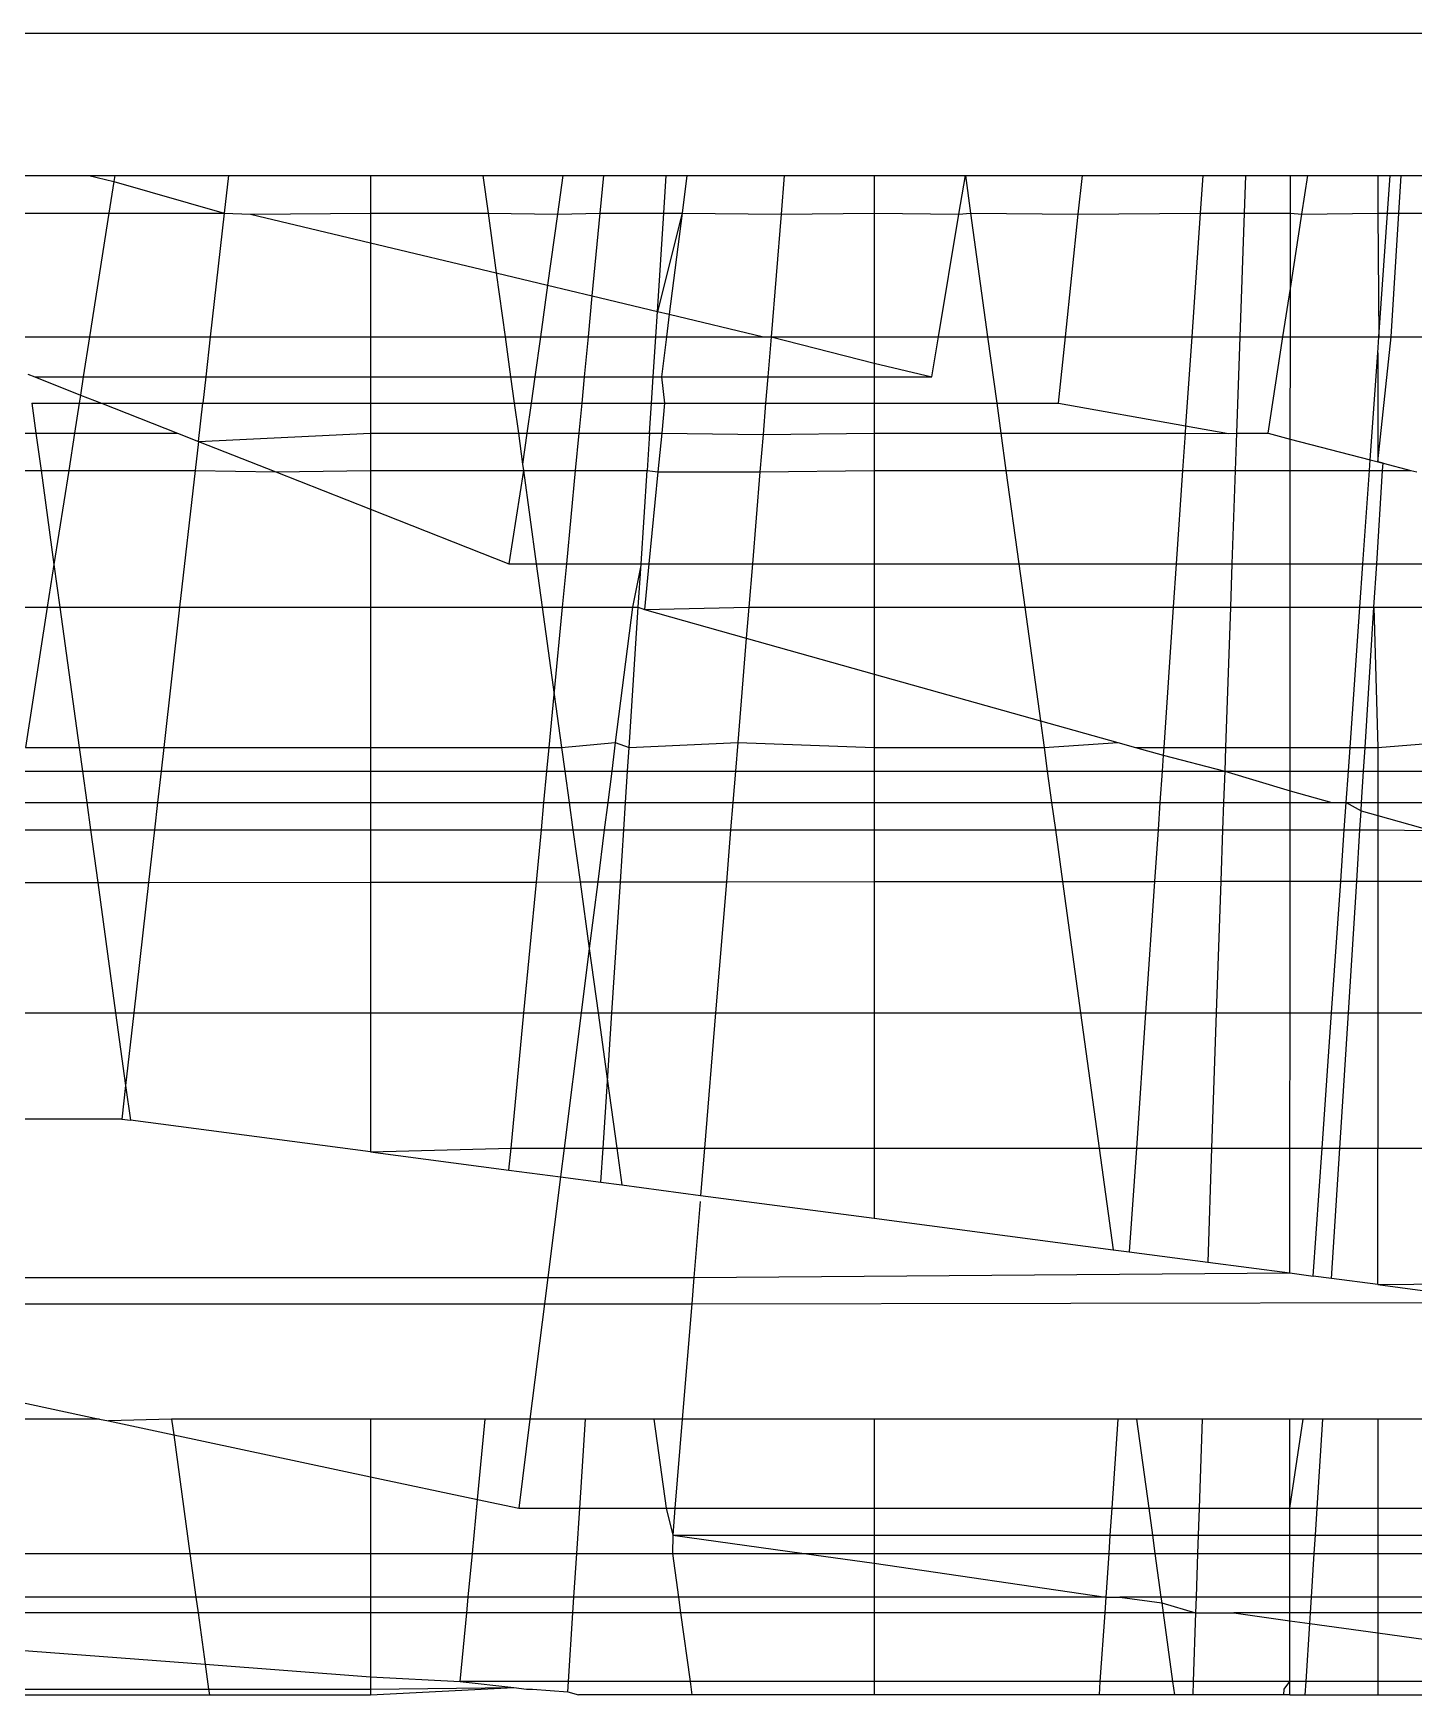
# Model space of a CAD drawing. Extents: x -24961 to 905641, y -154323 to 635957.
# Drawn here: x 396108.83 to 396115.23, y -143407.9 to -143400.2 of the extents above; entities that cross this region are included whole.
import ezdxf

# ---------------------------------------------------------------- set-up
doc = ezdxf.new("R2010")
doc.units = 0
doc.header["$LTSCALE"] = 1000
doc.header["$MEASUREMENT"] = 0

msp = doc.modelspace()

# ---------------------------------------------------------------- linework, layer by layer
for p, q in [((396105.1513, -143400.1998), (396129.5045, -143400.1998)), ((396108.6786, -143400.8593), (396109.0877, -143400.8593)), ((396109.0877, -143400.8593), (396109.204, -143400.8871)), ((396109.0877, -143400.8593), (396109.2084, -143400.8593)), ((396109.2084, -143400.8593), (396109.204, -143400.8871)), ((396109.2084, -143400.8593), (396109.7348, -143400.8593)), ((396109.7348, -143400.8593), (396109.7151, -143401.0332)), ((396109.7348, -143400.8593), (396110.3924, -143400.8593)), ((396110.3924, -143400.8593), (396110.3924, -143401.0332)), ((396110.3924, -143400.8593), (396110.9137, -143400.8593)), ((396110.9137, -143400.8593), (396111.2838, -143400.8593)), ((396110.9137, -143400.8593), (396110.9376, -143401.0332)), ((396111.2838, -143400.8593), (396111.2589, -143401.038)), ((396111.2838, -143400.8593), (396111.4735, -143400.8593)), ((396111.4569, -143401.0332), (396111.4735, -143400.8593)), ((396111.4735, -143400.8593), (396111.7633, -143400.8593)), ((396111.752, -143401.0332), (396111.7633, -143400.8593)), ((396111.7633, -143400.8593), (396111.8582, -143400.8593)), ((396111.8582, -143400.8593), (396111.8362, -143401.0332)), ((396111.8582, -143400.8593), (396112.3096, -143400.8593)), ((396112.3096, -143400.8593), (396112.295, -143401.0378)), ((396112.3096, -143400.8593), (396112.7257, -143400.8593)), ((396112.7257, -143400.8593), (396112.7257, -143401.0332)), ((396112.7257, -143400.8593), (396113.1488, -143400.8593)), ((396113.1191, -143401.0376), (396113.1488, -143400.8593)), ((396113.1488, -143400.8593), (396113.1727, -143401.0332)), ((396113.1488, -143400.8593), (396113.6906, -143400.8593)), ((396113.6719, -143401.0375), (396113.6906, -143400.8593)), ((396113.6906, -143400.8593), (396114.248, -143400.8593)), ((396114.248, -143400.8593), (396114.2362, -143401.0332)), ((396114.248, -143400.8593), (396114.4457, -143400.8593)), ((396114.4457, -143400.8593), (396114.4397, -143401.0332)), ((396114.4457, -143400.8593), (396114.6546, -143400.8593)), ((396114.6545, -143401.0332), (396114.6546, -143400.8593)), ((396114.6546, -143400.8593), (396114.735, -143400.8593)), ((396114.7075, -143401.0373), (396114.735, -143400.8593)), ((396114.735, -143400.8593), (396115.059, -143400.8593)), ((396115.059, -143400.8593), (396115.1165, -143400.8593)), ((396115.059, -143400.8593), (396115.059, -143401.0332)), ((396115.1044, -143401.0332), (396115.1165, -143400.8593)), ((396115.1165, -143400.8593), (396115.1678, -143400.8593)), ((396115.1568, -143401.0332), (396115.1678, -143400.8593)), ((396115.1678, -143400.8593), (396115.3839, -143400.8593)), ((396109.204, -143400.8871), (396109.1812, -143401.0332)), ((396109.204, -143400.8871), (396109.7151, -143401.0332)), ((396108.7026, -143401.0332), (396109.1812, -143401.0332)), ((396109.1812, -143401.0332), (396109.0916, -143401.6058)), ((396109.1812, -143401.0332), (396109.7151, -143401.0332)), ((396109.7151, -143401.0332), (396109.6504, -143401.6058)), ((396109.7151, -143401.0332), (396109.8375, -143401.0383)), ((396109.8375, -143401.0383), (396110.3924, -143401.0332)), ((396109.8375, -143401.0383), (396110.3924, -143401.1708)), ((396110.3924, -143401.0332), (396110.9376, -143401.0332)), ((396110.3924, -143401.0332), (396110.3924, -143401.1708)), ((396110.9376, -143401.0332), (396110.9757, -143401.3101)), ((396110.9376, -143401.0332), (396111.2589, -143401.038)), ((396111.2589, -143401.038), (396111.2131, -143401.3668)), ((396111.2589, -143401.038), (396111.4569, -143401.0332)), ((396111.4204, -143401.4163), (396111.4569, -143401.0332)), ((396111.4569, -143401.0332), (396111.752, -143401.0332)), ((396111.7224, -143401.4884), (396111.752, -143401.0332)), ((396111.8362, -143401.0332), (396111.7224, -143401.4884)), ((396111.752, -143401.0332), (396111.8362, -143401.0332)), ((396111.8362, -143401.0332), (396111.7771, -143401.5015)), ((396111.8362, -143401.0332), (396112.295, -143401.0378)), ((396112.295, -143401.0378), (396112.2484, -143401.6058)), ((396112.295, -143401.0378), (396112.7257, -143401.0332)), ((396112.7257, -143401.0332), (396112.7257, -143401.6058)), ((396112.7257, -143401.0332), (396113.1191, -143401.0376)), ((396113.0244, -143401.6058), (396113.1191, -143401.0376)), ((396113.1191, -143401.0376), (396113.1727, -143401.0332)), ((396113.1727, -143401.0332), (396113.2515, -143401.6058)), ((396113.1727, -143401.0332), (396113.6719, -143401.0375)), ((396113.6123, -143401.6058), (396113.6719, -143401.0375)), ((396113.6719, -143401.0375), (396114.2362, -143401.0332)), ((396114.2362, -143401.0332), (396114.1971, -143401.6058)), ((396114.2362, -143401.0332), (396114.4397, -143401.0332)), ((396114.4397, -143401.0332), (396114.4198, -143401.6058)), ((396114.4397, -143401.0332), (396114.6545, -143401.0332)), ((396114.6544, -143401.3816), (396114.6545, -143401.0332)), ((396114.6544, -143401.3816), (396114.7075, -143401.0373)), ((396114.6545, -143401.0332), (396114.7075, -143401.0373)), ((396114.7075, -143401.0373), (396115.059, -143401.0332)), ((396115.059, -143401.0332), (396115.0642, -143401.6058)), ((396115.059, -143401.0332), (396115.1044, -143401.0332)), ((396115.0642, -143401.6058), (396115.1044, -143401.0332)), ((396115.1044, -143401.0332), (396115.1568, -143401.0332)), ((396115.1206, -143401.6058), (396115.1568, -143401.0332)), ((396115.1568, -143401.0332), (396115.4071, -143401.0332)), ((396110.3924, -143401.1708), (396110.9757, -143401.3101)), ((396110.3924, -143401.1708), (396110.3924, -143401.6058)), ((396110.9757, -143401.3101), (396111.2131, -143401.3668)), ((396110.9757, -143401.3101), (396111.0164, -143401.6058)), ((396111.2131, -143401.3668), (396111.1797, -143401.6058)), ((396111.2131, -143401.3668), (396111.4204, -143401.4163)), ((396111.4023, -143401.6058), (396111.4204, -143401.4163)), ((396111.4204, -143401.4163), (396111.7224, -143401.4884)), ((396114.6197, -143401.6058), (396114.6544, -143401.3816)), ((396114.6542, -143401.6058), (396114.6544, -143401.3816)), ((396111.7148, -143401.6058), (396111.7224, -143401.4884)), ((396111.7224, -143401.4884), (396111.7771, -143401.5015)), ((396111.7771, -143401.5015), (396111.764, -143401.6058)), ((396111.7771, -143401.5015), (396112.214, -143401.6058)), ((396108.7813, -143401.6058), (396109.0916, -143401.6058)), ((396109.0916, -143401.6058), (396109.0625, -143401.7919)), ((396109.0916, -143401.6058), (396109.6504, -143401.6058)), ((396109.6504, -143401.6058), (396109.6294, -143401.7919)), ((396109.6504, -143401.6058), (396110.3924, -143401.6058)), ((396110.3924, -143401.6058), (396110.3924, -143401.7919)), ((396110.3924, -143401.6058), (396111.0164, -143401.6058)), ((396111.0164, -143401.6058), (396111.042, -143401.7919)), ((396111.0164, -143401.6058), (396111.1797, -143401.6058)), ((396111.1797, -143401.6058), (396111.1538, -143401.7919)), ((396111.1797, -143401.6058), (396111.4023, -143401.6058)), ((396111.3846, -143401.7919), (396111.4023, -143401.6058)), ((396111.4023, -143401.6058), (396111.7148, -143401.6058)), ((396111.7027, -143401.7919), (396111.7148, -143401.6058)), ((396111.7148, -143401.6058), (396111.764, -143401.6058)), ((396111.764, -143401.6058), (396111.7405, -143401.7919)), ((396111.764, -143401.6058), (396112.214, -143401.6058)), ((396112.214, -143401.6058), (396112.2484, -143401.6058)), ((396112.2484, -143401.6058), (396112.2331, -143401.7919)), ((396112.2484, -143401.6058), (396112.7257, -143401.728)), ((396112.2484, -143401.6058), (396112.7257, -143401.6058)), ((396112.7257, -143401.6058), (396112.7257, -143401.728)), ((396112.7257, -143401.6058), (396113.0244, -143401.6058)), ((396112.9934, -143401.7919), (396113.0244, -143401.6058)), ((396113.0244, -143401.6058), (396113.2515, -143401.6058)), ((396113.2515, -143401.6058), (396113.2939, -143401.9138)), ((396113.2515, -143401.6058), (396113.6123, -143401.6058)), ((396113.58, -143401.9138), (396113.6123, -143401.6058)), ((396113.6123, -143401.6058), (396114.1971, -143401.6058)), ((396114.1971, -143401.6058), (396114.169, -143402.018)), ((396114.1971, -143401.6058), (396114.4198, -143401.6058)), ((396114.4198, -143401.6058), (396114.4043, -143402.0528)), ((396114.4198, -143401.6058), (396114.6197, -143401.6058)), ((396114.5508, -143402.0528), (396114.6197, -143401.6058)), ((396114.6197, -143401.6058), (396114.6542, -143401.6058)), ((396114.654, -143402.0796), (396114.6542, -143401.6058)), ((396114.6542, -143401.6058), (396115.0642, -143401.6058)), ((396115.059, -143401.6806), (396115.0642, -143401.6058)), ((396115.059, -143402.1851), (396115.1206, -143401.6058)), ((396115.0642, -143401.6058), (396115.1206, -143401.6058)), ((396115.1206, -143401.6058), (396115.4038, -143401.6058)), ((396112.7257, -143401.728), (396112.7257, -143401.7919)), ((396112.7257, -143401.728), (396112.9934, -143401.7919)), ((396115.0242, -143402.176), (396115.059, -143401.6806)), ((396115.059, -143401.6806), (396115.059, -143402.1851)), ((396108.8052, -143401.7793), (396108.8372, -143401.7919)), ((396108.8372, -143401.7919), (396109.0625, -143401.7919)), ((396108.8372, -143401.7919), (396109.0494, -143401.8756)), ((396109.0625, -143401.7919), (396109.0494, -143401.8756)), ((396109.0625, -143401.7919), (396109.6294, -143401.7919)), ((396109.6294, -143401.7919), (396109.6156, -143401.9138)), ((396109.6294, -143401.7919), (396110.3924, -143401.7919)), ((396110.3924, -143401.7919), (396110.3924, -143401.9138)), ((396110.3924, -143401.7919), (396111.042, -143401.7919)), ((396111.042, -143401.7919), (396111.1538, -143401.7919)), ((396111.042, -143401.7919), (396111.0588, -143401.9138)), ((396111.1538, -143401.7919), (396111.1368, -143401.9138)), ((396111.1538, -143401.7919), (396111.3846, -143401.7919)), ((396111.3729, -143401.9138), (396111.3846, -143401.7919)), ((396111.3846, -143401.7919), (396111.7027, -143401.7919)), ((396111.6948, -143401.9138), (396111.7027, -143401.7919)), ((396111.7027, -143401.7919), (396111.7405, -143401.7919)), ((396111.7405, -143401.7919), (396111.7554, -143401.9138)), ((396111.7405, -143401.7919), (396112.2331, -143401.7919)), ((396112.2331, -143401.7919), (396112.2232, -143401.9138)), ((396112.2331, -143401.7919), (396112.7257, -143401.7919)), ((396112.7257, -143401.7919), (396112.7257, -143401.9138)), ((396112.7257, -143401.7919), (396112.9934, -143401.7919)), ((396109.0494, -143401.8756), (396109.0434, -143401.9138)), ((396109.0494, -143401.8756), (396109.1463, -143401.9138)), ((396108.8237, -143401.9138), (396109.0434, -143401.9138)), ((396108.8237, -143401.9138), (396108.8428, -143402.0528)), ((396109.0434, -143401.9138), (396109.0217, -143402.0528)), ((396109.0434, -143401.9138), (396109.1463, -143401.9138)), ((396109.1463, -143401.9138), (396109.4988, -143402.0528)), ((396109.1463, -143401.9138), (396109.6156, -143401.9138)), ((396109.5956, -143402.0909), (396109.6156, -143401.9138)), ((396109.6156, -143401.9138), (396110.3924, -143401.9138)), ((396110.3924, -143401.9138), (396110.3924, -143402.0528)), ((396110.3924, -143401.9138), (396111.0588, -143401.9138)), ((396111.0588, -143401.9138), (396111.0779, -143402.0528)), ((396111.0588, -143401.9138), (396111.1368, -143401.9138)), ((396111.1368, -143401.9138), (396111.1174, -143402.0528)), ((396111.1368, -143401.9138), (396111.3729, -143401.9138)), ((396111.3597, -143402.0528), (396111.3729, -143401.9138)), ((396111.3729, -143401.9138), (396111.6948, -143401.9138)), ((396111.6857, -143402.0528), (396111.6948, -143401.9138)), ((396111.6948, -143401.9138), (396111.7554, -143401.9138)), ((396111.7554, -143401.9138), (396111.7418, -143402.0528)), ((396111.7554, -143401.9138), (396112.2232, -143401.9138)), ((396112.2232, -143401.9138), (396112.2113, -143402.0588)), ((396112.2232, -143401.9138), (396112.7257, -143401.9138)), ((396112.7257, -143401.9138), (396112.7257, -143402.0528)), ((396112.7257, -143401.9138), (396113.2939, -143401.9138)), ((396113.2939, -143401.9138), (396113.313, -143402.0528)), ((396113.2939, -143401.9138), (396113.58, -143401.9138)), ((396113.58, -143401.9138), (396114.169, -143402.018)), ((396114.169, -143402.018), (396114.1666, -143402.0528)), ((396114.169, -143402.018), (396114.3684, -143402.0532)), ((396108.0466, -143402.0528), (396108.8428, -143402.0528)), ((396108.8428, -143402.0528), (396109.0217, -143402.0528)), ((396108.8428, -143402.0528), (396108.8665, -143402.2249)), ((396109.0217, -143402.0528), (396108.9947, -143402.2249)), ((396109.0217, -143402.0528), (396109.4988, -143402.0528)), ((396109.4988, -143402.0528), (396109.5956, -143402.0909)), ((396109.5956, -143402.0909), (396109.5805, -143402.2249)), ((396109.5956, -143402.0909), (396110.3924, -143402.0528)), ((396109.5956, -143402.0909), (396109.9539, -143402.2322)), ((396110.3924, -143402.0528), (396110.3924, -143402.2249)), ((396110.3924, -143402.0528), (396111.0779, -143402.0528)), ((396111.0779, -143402.0528), (396111.1174, -143402.0528)), ((396111.0779, -143402.0528), (396111.0975, -143402.1955)), ((396111.1174, -143402.0528), (396111.0975, -143402.1955)), ((396111.1174, -143402.0528), (396111.3597, -143402.0528)), ((396111.3433, -143402.2249), (396111.3597, -143402.0528)), ((396111.3597, -143402.0528), (396111.6857, -143402.0528)), ((396111.6857, -143402.0528), (396111.6746, -143402.2249)), ((396111.6857, -143402.0528), (396111.7418, -143402.0528)), ((396111.7418, -143402.0528), (396111.7243, -143402.2322)), ((396111.7418, -143402.0528), (396112.2113, -143402.0588)), ((396112.2113, -143402.0588), (396112.197, -143402.2322)), ((396112.2113, -143402.0588), (396112.7257, -143402.0528)), ((396112.7257, -143402.0528), (396112.7257, -143402.2249)), ((396112.7257, -143402.0528), (396113.313, -143402.0528)), ((396113.313, -143402.0528), (396113.3367, -143402.2249)), ((396113.313, -143402.0528), (396114.1666, -143402.0528)), ((396114.1666, -143402.0528), (396114.1549, -143402.2249)), ((396114.1666, -143402.0528), (396114.3684, -143402.0532)), ((396114.3684, -143402.0532), (396114.4043, -143402.0528)), ((396114.4043, -143402.0528), (396114.3984, -143402.2249)), ((396114.4043, -143402.0528), (396114.5508, -143402.0528)), ((396114.5508, -143402.0528), (396114.654, -143402.0796)), ((396114.6539, -143402.2249), (396114.654, -143402.0796)), ((396114.654, -143402.0796), (396115.0242, -143402.176)), ((396115.0208, -143402.2249), (396115.0242, -143402.176)), ((396115.0242, -143402.176), (396115.0837, -143402.1915)), ((396115.0837, -143402.1915), (396115.059, -143402.1851)), ((396115.0816, -143402.2249), (396115.0837, -143402.1915)), ((396115.0837, -143402.1915), (396115.2119, -143402.2249)), ((396108.0474, -143402.2249), (396108.8665, -143402.2249)), ((396108.8665, -143402.2249), (396108.9947, -143402.2249)), ((396108.8665, -143402.2249), (396108.9265, -143402.6611)), ((396108.9947, -143402.2249), (396108.9265, -143402.6611)), ((396108.9947, -143402.2249), (396109.5805, -143402.2249)), ((396109.5805, -143402.2249), (396109.5088, -143402.8586)), ((396109.5805, -143402.2249), (396109.9539, -143402.2322)), ((396109.9539, -143402.2322), (396110.3924, -143402.2249)), ((396109.9539, -143402.2322), (396110.3924, -143402.4051)), ((396110.3924, -143402.2249), (396110.3924, -143402.4051)), ((396110.3924, -143402.2249), (396111.1016, -143402.2249)), ((396111.1016, -143402.2249), (396111.0331, -143402.6577)), ((396111.0975, -143402.1955), (396111.1016, -143402.2249)), ((396111.1016, -143402.2249), (396111.3433, -143402.2249)), ((396111.1016, -143402.2249), (396111.1611, -143402.6577)), ((396111.302, -143402.6577), (396111.3433, -143402.2249)), ((396111.3433, -143402.2249), (396111.6746, -143402.2249)), ((396111.6464, -143402.6577), (396111.6746, -143402.2249)), ((396111.6746, -143402.2249), (396111.7243, -143402.2322)), ((396111.7243, -143402.2322), (396111.6828, -143402.6577)), ((396111.7243, -143402.2322), (396112.197, -143402.2322)), ((396112.197, -143402.2322), (396112.1622, -143402.6577)), ((396112.197, -143402.2322), (396112.7257, -143402.2249)), ((396112.7257, -143402.2249), (396112.7257, -143402.6577)), ((396112.7257, -143402.2249), (396113.3367, -143402.2249)), ((396113.3367, -143402.2249), (396113.3962, -143402.6577)), ((396113.3367, -143402.2249), (396114.1549, -143402.2249)), ((396114.1549, -143402.2249), (396114.1254, -143402.6577)), ((396114.1549, -143402.2249), (396114.3984, -143402.2249)), ((396114.3984, -143402.2249), (396114.3834, -143402.6577)), ((396114.3984, -143402.2249), (396114.6539, -143402.2249)), ((396114.6537, -143402.6577), (396114.6539, -143402.2249)), ((396114.6539, -143402.2249), (396115.0208, -143402.2249)), ((396114.9905, -143402.6577), (396115.0208, -143402.2249)), ((396115.0208, -143402.2249), (396115.0816, -143402.2249)), ((396115.0542, -143402.6577), (396115.0816, -143402.2249)), ((396115.0816, -143402.2249), (396115.2119, -143402.2249)), ((396115.2119, -143402.2249), (396115.2399, -143402.2322)), ((396110.3924, -143402.4051), (396110.3924, -143402.8586)), ((396110.3924, -143402.4051), (396111.0331, -143402.6577)), ((396108.9265, -143402.6611), (396108.8956, -143402.8586)), ((396108.9265, -143402.6611), (396108.9537, -143402.8586)), ((396111.0331, -143402.6577), (396111.1611, -143402.6577)), ((396111.1611, -143402.6577), (396111.302, -143402.6577)), ((396111.1611, -143402.6577), (396111.1888, -143402.8586)), ((396111.2829, -143402.8586), (396111.302, -143402.6577)), ((396111.302, -143402.6577), (396111.6464, -143402.6577)), ((396111.6464, -143402.6577), (396111.6059, -143402.8586)), ((396111.6334, -143402.8586), (396111.6464, -143402.6577)), ((396111.6464, -143402.6577), (396111.6828, -143402.6577)), ((396111.6828, -143402.6577), (396111.6622, -143402.8698)), ((396111.6828, -143402.6577), (396112.1622, -143402.6577)), ((396112.1622, -143402.6577), (396112.1457, -143402.8586)), ((396112.1622, -143402.6577), (396112.7257, -143402.6577)), ((396112.7257, -143402.6577), (396113.3962, -143402.6577)), ((396112.7257, -143402.6577), (396112.7257, -143402.8586)), ((396113.3962, -143402.6577), (396114.1254, -143402.6577)), ((396113.3962, -143402.6577), (396113.4239, -143402.8586)), ((396114.1254, -143402.6577), (396114.1117, -143402.8586)), ((396114.1254, -143402.6577), (396114.3834, -143402.6577)), ((396114.3834, -143402.6577), (396114.3764, -143402.8586)), ((396114.3834, -143402.6577), (396114.6537, -143402.6577)), ((396114.6536, -143402.8586), (396114.6537, -143402.6577)), ((396114.6537, -143402.6577), (396114.9905, -143402.6577)), ((396114.9764, -143402.8586), (396114.9905, -143402.6577)), ((396114.9905, -143402.6577), (396115.0542, -143402.6577)), ((396115.0416, -143402.8586), (396115.0542, -143402.6577)), ((396115.0542, -143402.6577), (396115.4283, -143402.6577)), ((396108.05, -143402.8586), (396108.8956, -143402.8586)), ((396108.8956, -143402.8586), (396108.794, -143403.508)), ((396108.8956, -143402.8586), (396108.9537, -143402.8586)), ((396108.9537, -143402.8586), (396109.5088, -143402.8586)), ((396108.9537, -143402.8586), (396109.043, -143403.508)), ((396109.5088, -143402.8586), (396109.4355, -143403.508)), ((396109.5088, -143402.8586), (396110.3924, -143402.8586)), ((396110.3924, -143402.8586), (396110.3924, -143403.508)), ((396110.3924, -143402.8586), (396111.1888, -143402.8586)), ((396111.1888, -143402.8586), (396111.2444, -143403.2627)), ((396111.1888, -143402.8586), (396111.2829, -143402.8586)), ((396111.2444, -143403.2627), (396111.2829, -143402.8586)), ((396111.2829, -143402.8586), (396111.6059, -143402.8586)), ((396111.6059, -143402.8586), (396111.5269, -143403.485)), ((396111.5912, -143403.508), (396111.6334, -143402.8586)), ((396111.6059, -143402.8586), (396111.6334, -143402.8586)), ((396111.6334, -143402.8586), (396111.6622, -143402.8698)), ((396111.6622, -143402.8698), (396112.1457, -143402.8586)), ((396111.6622, -143402.8698), (396112.1339, -143403.0021)), ((396112.1457, -143402.8586), (396112.1339, -143403.0021)), ((396112.1457, -143402.8586), (396112.7257, -143402.8586)), ((396112.7257, -143402.8586), (396113.4239, -143402.8586)), ((396112.7257, -143402.8586), (396112.7257, -143403.1682)), ((396113.4239, -143402.8586), (396114.1117, -143402.8586)), ((396113.4239, -143402.8586), (396113.4962, -143403.3844)), ((396114.1117, -143402.8586), (396114.0674, -143403.508)), ((396114.1117, -143402.8586), (396114.3764, -143402.8586)), ((396114.3764, -143402.8586), (396114.3539, -143403.508)), ((396114.3764, -143402.8586), (396114.6536, -143402.8586)), ((396114.6533, -143403.508), (396114.6536, -143402.8586)), ((396114.6536, -143402.8586), (396114.9764, -143402.8586)), ((396114.9309, -143403.508), (396114.9764, -143402.8586)), ((396114.9764, -143402.8586), (396115.0416, -143402.8586)), ((396115.0006, -143403.508), (396115.0416, -143402.8586)), ((396115.0416, -143402.8586), (396115.059, -143403.508)), ((396115.0416, -143402.8586), (396115.4083, -143402.8586)), ((396112.1339, -143403.0021), (396112.0943, -143403.485)), ((396112.1339, -143403.0021), (396112.7257, -143403.1682)), ((396112.7257, -143403.1682), (396113.4962, -143403.3844)), ((396112.7257, -143403.1682), (396112.7257, -143403.508)), ((396111.221, -143403.508), (396111.2444, -143403.2627)), ((396111.2444, -143403.2627), (396111.2781, -143403.508)), ((396113.4962, -143403.3844), (396113.8548, -143403.485)), ((396113.4962, -143403.3844), (396113.5132, -143403.508)), ((396111.2781, -143403.508), (396111.5269, -143403.485)), ((396111.5269, -143403.485), (396111.5102, -143403.6176)), ((396111.5269, -143403.485), (396111.5912, -143403.508)), ((396111.5912, -143403.508), (396112.0943, -143403.485)), ((396112.0943, -143403.485), (396112.0835, -143403.6176)), ((396112.0943, -143403.485), (396112.7257, -143403.508)), ((396113.5132, -143403.508), (396113.8548, -143403.485)), ((396113.8548, -143403.485), (396113.9367, -143403.508)), ((396115.059, -143403.508), (396115.3462, -143403.485)), ((396108.794, -143403.508), (396109.043, -143403.508)), ((396109.043, -143403.508), (396109.0581, -143403.6176)), ((396109.043, -143403.508), (396109.4355, -143403.508)), ((396109.4355, -143403.508), (396109.4231, -143403.6176)), ((396109.4355, -143403.508), (396110.3924, -143403.508)), ((396110.3924, -143403.508), (396110.3924, -143403.6176)), ((396110.3924, -143403.508), (396111.221, -143403.508)), ((396111.2105, -143403.6176), (396111.221, -143403.508)), ((396111.221, -143403.508), (396111.2781, -143403.508)), ((396111.2781, -143403.508), (396111.2932, -143403.6176)), ((396111.5841, -143403.6176), (396111.5912, -143403.508)), ((396112.7257, -143403.508), (396112.7257, -143403.6176)), ((396112.7257, -143403.508), (396113.5132, -143403.508)), ((396113.5132, -143403.508), (396113.5283, -143403.6176)), ((396113.9367, -143403.508), (396114.0649, -143403.544)), ((396113.9367, -143403.508), (396114.0674, -143403.508)), ((396114.0649, -143403.544), (396114.0599, -143403.6176)), ((396114.0674, -143403.508), (396114.0649, -143403.544)), ((396114.0649, -143403.544), (396114.3501, -143403.6176)), ((396114.0674, -143403.508), (396114.3539, -143403.508)), ((396114.3539, -143403.508), (396114.3501, -143403.6176)), ((396114.3539, -143403.508), (396114.6533, -143403.508)), ((396114.6533, -143403.6176), (396114.6533, -143403.508)), ((396114.6533, -143403.508), (396114.9309, -143403.508)), ((396114.9232, -143403.6176), (396114.9309, -143403.508)), ((396114.9309, -143403.508), (396115.0006, -143403.508)), ((396114.9936, -143403.6176), (396115.0006, -143403.508)), ((396115.0006, -143403.508), (396115.059, -143403.508)), ((396115.059, -143403.508), (396115.059, -143403.6176)), ((396108.7769, -143403.6176), (396109.0581, -143403.6176)), ((396109.0581, -143403.6176), (396109.0781, -143403.7634)), ((396109.0581, -143403.6176), (396109.4231, -143403.6176)), ((396109.4231, -143403.6176), (396109.4066, -143403.7634)), ((396109.4231, -143403.6176), (396110.3924, -143403.6176)), ((396110.3924, -143403.6176), (396110.3924, -143403.7634)), ((396110.3924, -143403.6176), (396111.2105, -143403.6176)), ((396111.1966, -143403.7634), (396111.2105, -143403.6176)), ((396111.2105, -143403.6176), (396111.2932, -143403.6176)), ((396111.2932, -143403.6176), (396111.3132, -143403.7634)), ((396111.2932, -143403.6176), (396111.5102, -143403.6176)), ((396111.5102, -143403.6176), (396111.4918, -143403.7634)), ((396111.5102, -143403.6176), (396111.5841, -143403.6176)), ((396111.5746, -143403.7634), (396111.5841, -143403.6176)), ((396111.5841, -143403.6176), (396112.0835, -143403.6176)), ((396112.0835, -143403.6176), (396112.0715, -143403.7634)), ((396112.0835, -143403.6176), (396112.7257, -143403.6176)), ((396112.7257, -143403.6176), (396112.7257, -143403.7634)), ((396112.7257, -143403.6176), (396113.5283, -143403.6176)), ((396113.5283, -143403.6176), (396113.5483, -143403.7634)), ((396113.5283, -143403.6176), (396114.0599, -143403.6176)), ((396114.0599, -143403.6176), (396114.05, -143403.7634)), ((396114.0599, -143403.6176), (396114.3501, -143403.6176)), ((396114.3501, -143403.6176), (396114.345, -143403.7634)), ((396114.3501, -143403.6176), (396114.6532, -143403.709)), ((396114.3501, -143403.6176), (396114.6533, -143403.6176)), ((396114.6532, -143403.709), (396114.6533, -143403.6176)), ((396114.6533, -143403.6176), (396114.9232, -143403.6176)), ((396114.913, -143403.7634), (396114.9232, -143403.6176)), ((396114.9232, -143403.6176), (396114.9936, -143403.6176)), ((396114.9844, -143403.7634), (396114.9936, -143403.6176)), ((396114.9936, -143403.6176), (396115.059, -143403.6176)), ((396115.059, -143403.6176), (396115.059, -143403.7634)), ((396115.059, -143403.6176), (396115.333, -143403.6176)), ((396114.6532, -143403.7634), (396114.6532, -143403.709)), ((396114.6532, -143403.709), (396114.8469, -143403.7634)), ((396108.7541, -143403.7634), (396109.0781, -143403.7634)), ((396109.0781, -143403.7634), (396109.0956, -143403.8902)), ((396109.0781, -143403.7634), (396109.4066, -143403.7634)), ((396109.4066, -143403.7634), (396109.3923, -143403.8902)), ((396109.4066, -143403.7634), (396110.3924, -143403.7634)), ((396110.3924, -143403.7634), (396110.3924, -143403.8902)), ((396110.3924, -143403.7634), (396111.1966, -143403.7634)), ((396111.1845, -143403.8902), (396111.1966, -143403.7634)), ((396111.1966, -143403.7634), (396111.3132, -143403.7634)), ((396111.3132, -143403.7634), (396111.3307, -143403.8902)), ((396111.3132, -143403.7634), (396111.4918, -143403.7634)), ((396111.4918, -143403.7634), (396111.4758, -143403.8902)), ((396111.4918, -143403.7634), (396111.5746, -143403.7634)), ((396111.5664, -143403.8902), (396111.5746, -143403.7634)), ((396111.5746, -143403.7634), (396112.0715, -143403.7634)), ((396112.0715, -143403.7634), (396112.0611, -143403.8902)), ((396112.0715, -143403.7634), (396112.7257, -143403.7634)), ((396112.7257, -143403.7634), (396112.7257, -143403.8902)), ((396112.7257, -143403.7634), (396113.5483, -143403.7634)), ((396113.5483, -143403.7634), (396113.5658, -143403.8902)), ((396113.5483, -143403.7634), (396114.05, -143403.7634)), ((396114.05, -143403.7634), (396114.0413, -143403.8902)), ((396114.05, -143403.7634), (396114.345, -143403.7634)), ((396114.345, -143403.7634), (396114.3406, -143403.8902)), ((396114.345, -143403.7634), (396114.6532, -143403.7634)), ((396114.6531, -143403.8902), (396114.6532, -143403.7634)), ((396114.6532, -143403.7634), (396114.8469, -143403.7634)), ((396114.8469, -143403.7634), (396114.913, -143403.7634)), ((396114.9041, -143403.8902), (396114.913, -143403.7634)), ((396114.913, -143403.7634), (396114.982, -143403.8013)), ((396114.913, -143403.7634), (396114.9844, -143403.7634)), ((396114.9764, -143403.8902), (396114.982, -143403.8013)), ((396114.982, -143403.8013), (396114.9844, -143403.7634)), ((396114.982, -143403.8013), (396115.059, -143403.8229)), ((396114.9844, -143403.7634), (396115.059, -143403.7634)), ((396115.059, -143403.7634), (396115.059, -143403.8229)), ((396115.059, -143403.7634), (396115.3186, -143403.7634)), ((396115.059, -143403.8229), (396115.059, -143403.8902)), ((396115.059, -143403.8229), (396115.3058, -143403.8922)), ((396108.7342, -143403.8902), (396109.0956, -143403.8902)), ((396109.0956, -143403.8902), (396109.1291, -143404.1338)), ((396109.0956, -143403.8902), (396109.3923, -143403.8902)), ((396109.3923, -143403.8902), (396109.3648, -143404.1335)), ((396109.3923, -143403.8902), (396110.3924, -143403.8902)), ((396110.3924, -143403.8902), (396110.3924, -143404.1324)), ((396110.3924, -143403.8902), (396111.1845, -143403.8902)), ((396111.1615, -143404.1316), (396111.1845, -143403.8902)), ((396111.1845, -143403.8902), (396111.3307, -143403.8902)), ((396111.3307, -143403.8902), (396111.3639, -143404.1314)), ((396111.3307, -143403.8902), (396111.4758, -143403.8902)), ((396111.4758, -143403.8902), (396111.4453, -143404.1313)), ((396111.4758, -143403.8902), (396111.5664, -143403.8902)), ((396111.5507, -143404.1312), (396111.5664, -143403.8902)), ((396111.5664, -143403.8902), (396112.0611, -143403.8902)), ((396112.0611, -143403.8902), (396112.0414, -143404.1306)), ((396112.0611, -143403.8902), (396112.7257, -143403.8902)), ((396112.7257, -143403.8902), (396112.7257, -143404.1299)), ((396112.7257, -143403.8902), (396113.5658, -143403.8902)), ((396113.5658, -143403.8902), (396113.5986, -143404.129)), ((396113.5658, -143403.8902), (396114.0413, -143403.8902)), ((396114.0413, -143403.8902), (396114.0251, -143404.1285)), ((396114.0413, -143403.8902), (396114.3406, -143403.8902)), ((396114.3406, -143403.8902), (396114.3324, -143404.1282)), ((396114.3406, -143403.8902), (396114.6531, -143403.8902)), ((396114.653, -143404.1278), (396114.6531, -143403.8902)), ((396114.6531, -143403.8902), (396114.9041, -143403.8902)), ((396114.8874, -143404.1276), (396114.9041, -143403.8902)), ((396114.9041, -143403.8902), (396114.9764, -143403.8902)), ((396114.9614, -143404.1275), (396114.9764, -143403.8902)), ((396114.9764, -143403.8902), (396115.059, -143403.8902)), ((396115.059, -143403.8902), (396115.059, -143404.1274)), ((396115.059, -143403.8902), (396115.3058, -143403.8922)), ((396108.696, -143404.1342), (396109.1291, -143404.1338)), ((396109.1291, -143404.1338), (396109.3648, -143404.1335)), ((396109.1291, -143404.1338), (396109.2122, -143404.7378)), ((396109.3648, -143404.1335), (396109.2965, -143404.7378)), ((396109.3648, -143404.1335), (396110.3924, -143404.1324)), ((396110.3924, -143404.1324), (396111.1615, -143404.1316)), ((396110.3924, -143404.1324), (396110.3924, -143404.7378)), ((396111.1037, -143404.7378), (396111.1615, -143404.1316)), ((396111.1615, -143404.1316), (396111.3639, -143404.1314)), ((396111.3639, -143404.1314), (396111.4453, -143404.1313)), ((396111.3639, -143404.1314), (396111.4064, -143404.4403)), ((396111.4453, -143404.1313), (396111.4064, -143404.4403)), ((396111.4453, -143404.1313), (396111.5507, -143404.1312)), ((396111.5113, -143404.7378), (396111.5507, -143404.1312)), ((396111.5507, -143404.1312), (396112.0414, -143404.1306)), ((396112.0414, -143404.1306), (396111.9916, -143404.7378)), ((396112.0414, -143404.1306), (396112.7257, -143404.1299)), ((396112.7257, -143404.1299), (396113.5986, -143404.129)), ((396112.7257, -143404.1299), (396112.7257, -143404.7378)), ((396113.5986, -143404.129), (396114.0251, -143404.1285)), ((396113.5986, -143404.129), (396113.6824, -143404.7378)), ((396114.0251, -143404.1285), (396113.9835, -143404.7378)), ((396114.0251, -143404.1285), (396114.3324, -143404.1282)), ((396114.3324, -143404.1282), (396114.3112, -143404.7378)), ((396114.3324, -143404.1282), (396114.653, -143404.1278)), ((396114.6527, -143404.7378), (396114.653, -143404.1278)), ((396114.653, -143404.1278), (396114.8874, -143404.1276)), ((396114.8447, -143404.7378), (396114.8874, -143404.1276)), ((396114.8874, -143404.1276), (396114.9614, -143404.1275)), ((396114.9229, -143404.7378), (396114.9614, -143404.1275)), ((396114.9614, -143404.1275), (396115.059, -143404.1274)), ((396115.059, -143404.1274), (396115.8193, -143404.1266)), ((396115.059, -143404.1274), (396115.059, -143404.7378)), ((396111.4064, -143404.4403), (396111.3688, -143404.7378)), ((396111.4064, -143404.4403), (396111.4473, -143404.7378)), ((396108.6016, -143404.7378), (396109.2122, -143404.7378)), ((396109.2122, -143404.7378), (396109.2585, -143405.0742)), ((396109.2122, -143404.7378), (396109.2965, -143404.7378)), ((396109.2965, -143404.7378), (396109.2585, -143405.0742)), ((396109.2965, -143404.7378), (396110.3924, -143404.7378)), ((396110.3924, -143404.7378), (396110.3924, -143405.3815)), ((396110.3924, -143404.7378), (396111.1037, -143404.7378)), ((396111.044, -143405.3642), (396111.1037, -143404.7378)), ((396111.1037, -143404.7378), (396111.3688, -143404.7378)), ((396111.3688, -143404.7378), (396111.2898, -143405.3642)), ((396111.3688, -143404.7378), (396111.4473, -143404.7378)), ((396111.4473, -143404.7378), (396111.4908, -143405.0539)), ((396111.4473, -143404.7378), (396111.5113, -143404.7378)), ((396111.4908, -143405.0539), (396111.5113, -143404.7378)), ((396111.5113, -143404.7378), (396111.9916, -143404.7378)), ((396111.9916, -143404.7378), (396111.9402, -143405.3642)), ((396111.9916, -143404.7378), (396112.7257, -143404.7378)), ((396112.7257, -143404.7378), (396112.7257, -143405.3642)), ((396112.7257, -143404.7378), (396113.6824, -143404.7378)), ((396113.6824, -143404.7378), (396113.7685, -143405.3642)), ((396113.6824, -143404.7378), (396113.9835, -143404.7378)), ((396113.9835, -143404.7378), (396113.9408, -143405.3642)), ((396113.9835, -143404.7378), (396114.3112, -143404.7378)), ((396114.3112, -143404.7378), (396114.2895, -143405.3642)), ((396114.3112, -143404.7378), (396114.6527, -143404.7378)), ((396114.6524, -143405.3642), (396114.6527, -143404.7378)), ((396114.6527, -143404.7378), (396114.8447, -143404.7378)), ((396114.8008, -143405.3642), (396114.8447, -143404.7378)), ((396114.8447, -143404.7378), (396114.9229, -143404.7378)), ((396114.8834, -143405.3642), (396114.9229, -143404.7378)), ((396114.9229, -143404.7378), (396115.059, -143404.7378)), ((396115.059, -143404.7378), (396115.059, -143405.3642)), ((396115.059, -143404.7378), (396115.8129, -143404.7378)), ((396109.2585, -143405.0742), (396109.2409, -143405.2298)), ((396109.2585, -143405.0742), (396109.2806, -143405.235)), ((396111.4706, -143405.3642), (396111.4908, -143405.0539)), ((396111.4908, -143405.0539), (396111.5335, -143405.3642)), ((396109.2409, -143405.2298), (396108.0591, -143405.2298)), ((396109.2409, -143405.2298), (396109.2806, -143405.235)), ((396110.3924, -143405.3815), (396109.2806, -143405.235)), ((396110.3924, -143405.3815), (396111.044, -143405.3642)), ((396110.3924, -143405.3815), (396111.0343, -143405.4661)), ((396111.0343, -143405.4661), (396111.044, -143405.3642)), ((396111.044, -143405.3642), (396111.2898, -143405.3642)), ((396111.2898, -143405.3642), (396111.273, -143405.4975)), ((396111.2898, -143405.3642), (396111.4706, -143405.3642)), ((396111.4603, -143405.5222), (396111.4706, -143405.3642)), ((396111.4706, -143405.3642), (396111.5335, -143405.3642)), ((396111.5335, -143405.3642), (396111.5569, -143405.5349)), ((396111.5335, -143405.3642), (396111.9402, -143405.3642)), ((396111.9402, -143405.3642), (396111.9223, -143405.583)), ((396111.9402, -143405.3642), (396112.7257, -143405.3642)), ((396112.7257, -143405.3642), (396112.7257, -143405.6889)), ((396112.7257, -143405.3642), (396113.7685, -143405.3642)), ((396113.7685, -143405.3642), (396113.8333, -143405.8348)), ((396113.7685, -143405.3642), (396113.9408, -143405.3642)), ((396113.9408, -143405.3642), (396113.9081, -143405.8446)), ((396113.9408, -143405.3642), (396114.2895, -143405.3642)), ((396114.2895, -143405.3642), (396114.2712, -143405.8925)), ((396114.2895, -143405.3642), (396114.6524, -143405.3642)), ((396114.6521, -143405.9427), (396114.6524, -143405.3642)), ((396114.6524, -143405.3642), (396114.8008, -143405.3642)), ((396114.7592, -143405.9568), (396114.8008, -143405.3642)), ((396114.8008, -143405.3642), (396114.8834, -143405.3642)), ((396114.8452, -143405.9681), (396114.8834, -143405.3642)), ((396114.8834, -143405.3642), (396115.059, -143405.3642)), ((396115.059, -143405.3642), (396115.7532, -143405.3642)), ((396115.059, -143405.9963), (396115.059, -143405.3642)), ((396111.0343, -143405.4661), (396111.273, -143405.4975)), ((396111.273, -143405.4975), (396111.2142, -143405.9635)), ((396111.273, -143405.4975), (396111.4603, -143405.5222)), ((396111.4603, -143405.5222), (396111.5569, -143405.5349)), ((396111.5569, -143405.5349), (396111.9223, -143405.583)), ((396111.92, -143405.6109), (396111.8911, -143405.9635)), ((396111.9223, -143405.583), (396112.7257, -143405.6889)), ((396112.7257, -143405.6889), (396113.8333, -143405.8348)), ((396113.8333, -143405.8348), (396113.9081, -143405.8446)), ((396113.9081, -143405.8446), (396114.2712, -143405.8925)), ((396106.6487, -143405.9635), (396111.2142, -143405.9635)), ((396111.2142, -143405.9635), (396111.1987, -143406.0861)), ((396111.2142, -143405.9635), (396111.8911, -143405.9635)), ((396111.8911, -143405.9635), (396111.881, -143406.0861)), ((396111.8911, -143405.9635), (396114.6521, -143405.9427)), ((396114.2712, -143405.8925), (396114.6521, -143405.9427)), ((396114.6521, -143405.9427), (396114.7592, -143405.9568)), ((396114.8452, -143405.9681), (396114.7592, -143405.9568)), ((396115.059, -143405.9963), (396114.8452, -143405.9681)), ((396115.059, -143405.9963), (396115.6935, -143405.9906)), ((396115.059, -143405.9963), (396115.6851, -143406.0787)), ((396106.6333, -143406.0861), (396111.1987, -143406.0861)), ((396106.6333, -143406.0861), (396109.1381, -143406.6193)), ((396111.1987, -143406.0861), (396111.1314, -143406.6193)), ((396111.1987, -143406.0861), (396111.881, -143406.0861)), ((396111.881, -143406.0861), (396111.8373, -143406.6193)), ((396111.881, -143406.0861), (396115.6851, -143406.0787)), ((396109.1381, -143406.6193), (396108.0591, -143406.6193)), ((396109.1381, -143406.6193), (396109.1784, -143406.6279)), ((396109.471, -143406.6193), (396109.1784, -143406.6279)), ((396109.1784, -143406.6279), (396109.4811, -143406.6923)), ((396109.471, -143406.6193), (396109.4811, -143406.6923)), ((396110.3924, -143406.6193), (396109.471, -143406.6193)), ((396110.3924, -143406.6193), (396110.3924, -143406.8863)), ((396110.9244, -143406.6193), (396110.3924, -143406.6193)), ((396110.8889, -143406.992), (396110.9244, -143406.6193)), ((396111.1314, -143406.6193), (396110.9244, -143406.6193)), ((396111.1314, -143406.6193), (396111.0793, -143407.0325)), ((396111.3891, -143406.6193), (396111.1314, -143406.6193)), ((396111.3622, -143407.0325), (396111.3891, -143406.6193)), ((396111.7061, -143406.6193), (396111.3891, -143406.6193)), ((396111.7061, -143406.6193), (396111.763, -143407.0325)), ((396111.8373, -143406.6193), (396111.7061, -143406.6193)), ((396111.8373, -143406.6193), (396111.8034, -143407.0325)), ((396112.7257, -143406.6193), (396111.8373, -143406.6193)), ((396112.7257, -143406.6193), (396112.7257, -143407.0325)), ((396113.8552, -143406.6193), (396112.7257, -143406.6193)), ((396113.8552, -143406.6193), (396113.8271, -143407.0325)), ((396113.9412, -143406.6193), (396113.8552, -143406.6193)), ((396113.9412, -143406.6193), (396113.9981, -143407.0325)), ((396114.246, -143406.6193), (396113.9412, -143406.6193)), ((396114.246, -143406.6193), (396114.2317, -143407.0325)), ((396114.6518, -143406.6193), (396114.246, -143406.6193)), ((396114.6516, -143407.0325), (396114.6518, -143406.6193)), ((396114.6516, -143407.0325), (396114.7128, -143406.6193)), ((396114.7128, -143406.6193), (396114.6518, -143406.6193)), ((396114.8041, -143406.6193), (396114.7128, -143406.6193)), ((396114.778, -143407.0325), (396114.8041, -143406.6193)), ((396115.059, -143406.6193), (396114.8041, -143406.6193)), ((396115.059, -143406.6193), (396115.059, -143407.0325)), ((396115.6336, -143406.6193), (396115.059, -143406.6193)), ((396109.4811, -143406.6923), (396109.5567, -143407.2417)), ((396109.4811, -143406.6923), (396110.3924, -143406.8863)), ((396110.3924, -143406.8863), (396110.3924, -143407.2418)), ((396110.3924, -143406.8863), (396110.8889, -143406.992)), ((396110.8651, -143407.2418), (396110.8889, -143406.992)), ((396110.8889, -143406.992), (396111.0793, -143407.0325)), ((396111.0793, -143407.0325), (396111.3622, -143407.0325)), ((396111.3486, -143407.2419), (396111.3622, -143407.0325)), ((396111.3622, -143407.0325), (396111.763, -143407.0325)), ((396111.763, -143407.0325), (396111.7932, -143407.1578)), ((396111.763, -143407.0325), (396111.8034, -143407.0325)), ((396111.8034, -143407.0325), (396111.7932, -143407.1578)), ((396111.8034, -143407.0325), (396112.7257, -143407.0325)), ((396112.7257, -143407.0325), (396113.8271, -143407.0325)), ((396112.7257, -143407.0325), (396112.7257, -143407.1578)), ((396113.8271, -143407.0325), (396113.8185, -143407.1578)), ((396113.8271, -143407.0325), (396113.9981, -143407.0325)), ((396113.9981, -143407.0325), (396114.0153, -143407.1578)), ((396113.9981, -143407.0325), (396114.2317, -143407.0325)), ((396114.2317, -143407.0325), (396114.2273, -143407.1578)), ((396114.2317, -143407.0325), (396114.6516, -143407.0325)), ((396114.6515, -143407.1578), (396114.6516, -143407.0325)), ((396114.6516, -143407.0325), (396114.778, -143407.0325)), ((396114.7701, -143407.1578), (396114.778, -143407.0325)), ((396114.778, -143407.0325), (396115.059, -143407.0325)), ((396115.059, -143407.0325), (396115.059, -143407.1578)), ((396115.059, -143407.0325), (396115.5942, -143407.0325)), ((396111.7932, -143407.1578), (396111.7918, -143407.2419)), ((396111.7932, -143407.1578), (396112.7257, -143407.1578)), ((396111.7932, -143407.1578), (396112.4018, -143407.242)), ((396112.7257, -143407.1578), (396113.8185, -143407.1578)), ((396112.7257, -143407.1578), (396112.7257, -143407.242)), ((396113.8185, -143407.1578), (396113.8128, -143407.2421)), ((396113.8185, -143407.1578), (396114.0153, -143407.1578)), ((396114.0153, -143407.1578), (396114.2273, -143407.1578)), ((396114.0153, -143407.1578), (396114.0269, -143407.2421)), ((396114.2273, -143407.1578), (396114.2244, -143407.2421)), ((396114.2273, -143407.1578), (396114.6515, -143407.1578)), ((396114.6515, -143407.2421), (396114.6515, -143407.1578)), ((396114.6515, -143407.1578), (396114.7701, -143407.1578)), ((396114.7648, -143407.2422), (396114.7701, -143407.1578)), ((396114.7701, -143407.1578), (396115.059, -143407.1578)), ((396115.059, -143407.1578), (396115.059, -143407.2422)), ((396115.059, -143407.1578), (396115.5822, -143407.1578)), ((396108.0591, -143407.2416), (396109.5567, -143407.2417)), ((396109.5567, -143407.2417), (396109.5845, -143407.4443)), ((396109.5567, -143407.2417), (396110.3924, -143407.2418)), ((396110.3924, -143407.2418), (396110.3924, -143407.4443)), ((396110.3924, -143407.2418), (396110.8651, -143407.2418)), ((396110.8458, -143407.4443), (396110.8651, -143407.2418)), ((396110.8651, -143407.2418), (396111.3486, -143407.2419)), ((396111.3355, -143407.4443), (396111.3486, -143407.2419)), ((396111.3486, -143407.2419), (396111.7918, -143407.2419)), ((396111.7918, -143407.2419), (396111.8196, -143407.4443)), ((396111.7918, -143407.2419), (396112.4018, -143407.242)), ((396112.4018, -143407.242), (396112.7257, -143407.2868)), ((396112.4018, -143407.242), (396112.7257, -143407.242)), ((396112.7257, -143407.242), (396112.7257, -143407.2868)), ((396112.7257, -143407.242), (396113.8128, -143407.2421)), ((396113.8128, -143407.2421), (396113.799, -143407.4443)), ((396113.8128, -143407.2421), (396114.0269, -143407.2421)), ((396114.0269, -143407.2421), (396114.0547, -143407.4443)), ((396114.0269, -143407.2421), (396114.2244, -143407.2421)), ((396114.2244, -143407.2421), (396114.2174, -143407.4443)), ((396114.2244, -143407.2421), (396114.6515, -143407.2421)), ((396114.6514, -143407.4443), (396114.6515, -143407.2421)), ((396114.6515, -143407.2421), (396114.7648, -143407.2422)), ((396114.7521, -143407.4443), (396114.7648, -143407.2422)), ((396114.7648, -143407.2422), (396115.059, -143407.2422)), ((396115.059, -143407.2422), (396115.059, -143407.4443)), ((396115.059, -143407.2422), (396115.5742, -143407.2422)), ((396112.7257, -143407.2868), (396112.7257, -143407.4443)), ((396112.7257, -143407.2868), (396113.799, -143407.4443)), ((396109.5845, -143407.4443), (396108.0591, -143407.4443)), ((396109.5845, -143407.4443), (396109.5946, -143407.5173)), ((396110.3924, -143407.4443), (396109.5845, -143407.4443)), ((396110.3924, -143407.4443), (396110.3924, -143407.5173)), ((396110.8458, -143407.4443), (396110.3924, -143407.4443)), ((396110.8388, -143407.5173), (396110.8458, -143407.4443)), ((396111.3355, -143407.4443), (396110.8458, -143407.4443)), ((396111.3307, -143407.5173), (396111.3355, -143407.4443)), ((396111.8196, -143407.4443), (396111.3355, -143407.4443)), ((396111.8196, -143407.4443), (396111.8297, -143407.5173)), ((396112.7257, -143407.4443), (396111.8196, -143407.4443)), ((396112.7257, -143407.4443), (396112.7257, -143407.5173)), ((396113.799, -143407.4443), (396112.7257, -143407.4443)), ((396113.799, -143407.4443), (396113.794, -143407.5173)), ((396113.799, -143407.4443), (396113.8645, -143407.4443)), ((396113.8645, -143407.4443), (396114.0584, -143407.4711)), ((396114.0547, -143407.4443), (396113.8645, -143407.4443)), ((396114.0547, -143407.4443), (396114.0584, -143407.4711)), ((396114.2174, -143407.4443), (396114.0547, -143407.4443)), ((396114.0584, -143407.4711), (396114.0647, -143407.5173)), ((396114.0584, -143407.4711), (396114.2149, -143407.5173)), ((396114.2174, -143407.4443), (396114.2149, -143407.5173)), ((396114.6514, -143407.4443), (396114.2174, -143407.4443)), ((396114.6513, -143407.5173), (396114.6514, -143407.4443)), ((396114.7521, -143407.4443), (396114.6514, -143407.4443)), ((396114.7474, -143407.5173), (396114.7521, -143407.4443)), ((396115.059, -143407.4443), (396114.7521, -143407.4443)), ((396115.059, -143407.4443), (396115.059, -143407.5173)), ((396115.5549, -143407.4443), (396115.059, -143407.4443)), ((396109.5946, -143407.5173), (396108.0591, -143407.5173)), ((396109.5946, -143407.5173), (396109.6273, -143407.7549)), ((396110.3924, -143407.5173), (396109.5946, -143407.5173)), ((396110.3924, -143407.5173), (396110.3924, -143407.8129)), ((396110.8388, -143407.5173), (396110.3924, -143407.5173)), ((396110.8085, -143407.8356), (396110.8388, -143407.5173)), ((396111.3307, -143407.5173), (396110.8388, -143407.5173)), ((396111.31, -143407.8356), (396111.3307, -143407.5173)), ((396111.8297, -143407.5173), (396111.3307, -143407.5173)), ((396111.8297, -143407.5173), (396111.8734, -143407.8356)), ((396112.7257, -143407.5173), (396111.8297, -143407.5173)), ((396112.7257, -143407.5173), (396112.7257, -143407.8356)), ((396113.794, -143407.5173), (396112.7257, -143407.5173)), ((396113.794, -143407.5173), (396113.7723, -143407.8356)), ((396114.0647, -143407.5173), (396113.794, -143407.5173)), ((396114.0647, -143407.5173), (396114.1085, -143407.8356)), ((396114.2149, -143407.5173), (396114.0647, -143407.5173)), ((396114.2149, -143407.5173), (396114.2038, -143407.8356)), ((396114.2149, -143407.5173), (396114.3921, -143407.5173)), ((396114.3921, -143407.5173), (396114.6513, -143407.5532)), ((396114.6513, -143407.5173), (396114.3921, -143407.5173)), ((396114.6512, -143407.8356), (396114.6513, -143407.5532)), ((396114.6513, -143407.5532), (396114.6513, -143407.5173)), ((396114.7474, -143407.5173), (396114.6513, -143407.5173)), ((396114.6513, -143407.5532), (396114.7444, -143407.566)), ((396114.7274, -143407.8356), (396114.7444, -143407.566)), ((396114.7444, -143407.566), (396114.7474, -143407.5173)), ((396114.7444, -143407.566), (396115.059, -143407.6096)), ((396115.059, -143407.5173), (396114.7474, -143407.5173)), ((396115.059, -143407.5173), (396115.059, -143407.6096)), ((396115.548, -143407.5173), (396115.059, -143407.5173)), ((396108.0591, -143407.6362), (396109.6273, -143407.7549)), ((396115.059, -143407.6096), (396115.059, -143407.8356)), ((396115.059, -143407.6096), (396115.5329, -143407.6751)), ((396109.6273, -143407.7549), (396109.6431, -143407.8698)), ((396109.6273, -143407.7549), (396110.3924, -143407.8129)), ((396108.0591, -143407.8698), (396109.6431, -143407.8698)), ((396109.6431, -143407.8698), (396109.6467, -143407.8965)), ((396109.6431, -143407.8698), (396110.3924, -143407.8698)), ((396110.3924, -143407.8129), (396110.3924, -143407.8698)), ((396110.3924, -143407.8129), (396110.8085, -143407.8356)), ((396110.3924, -143407.8965), (396111.0574, -143407.8633)), ((396110.3924, -143407.8698), (396111.0574, -143407.8633)), ((396110.3924, -143407.8698), (396110.3924, -143407.8965)), ((396111.31, -143407.8356), (396110.8085, -143407.8356)), ((396110.8085, -143407.8356), (396111.0574, -143407.8633)), ((396111.0574, -143407.8633), (396111.1161, -143407.8698)), ((396111.1161, -143407.8698), (396111.1435, -143407.8698)), ((396111.1435, -143407.8698), (396111.307, -143407.8822)), ((396111.307, -143407.8822), (396111.31, -143407.8356)), ((396111.307, -143407.8822), (396111.3561, -143407.8965)), ((396111.8734, -143407.8356), (396111.31, -143407.8356)), ((396112.7257, -143407.8356), (396111.8734, -143407.8356)), ((396111.8734, -143407.8356), (396111.8818, -143407.8965)), ((396112.7257, -143407.8356), (396112.7257, -143407.8965)), ((396113.7723, -143407.8356), (396112.7257, -143407.8356)), ((396113.7723, -143407.8356), (396113.7681, -143407.8965)), ((396114.1085, -143407.8356), (396113.7723, -143407.8356)), ((396114.1085, -143407.8356), (396114.1169, -143407.8965)), ((396114.2038, -143407.8356), (396114.1085, -143407.8356)), ((396114.2038, -143407.8356), (396114.2017, -143407.8965)), ((396114.6512, -143407.8356), (396114.2038, -143407.8356)), ((396114.6232, -143407.8965), (396114.6251, -143407.8698)), ((396114.6251, -143407.8698), (396114.6512, -143407.8356)), ((396114.6512, -143407.8965), (396114.6512, -143407.8356)), ((396114.7274, -143407.8356), (396114.6512, -143407.8356)), ((396114.7235, -143407.8965), (396114.7274, -143407.8356)), ((396115.059, -143407.8356), (396114.7274, -143407.8356)), ((396115.059, -143407.8356), (396115.059, -143407.8965)), ((396115.5176, -143407.8356), (396115.059, -143407.8356)), ((396108.0591, -143407.8965), (396109.6467, -143407.8965)), ((396109.6467, -143407.8965), (396110.3924, -143407.8965)), ((396111.8818, -143407.8965), (396111.3561, -143407.8965)), ((396112.7257, -143407.8965), (396111.8818, -143407.8965)), ((396113.7681, -143407.8965), (396112.7257, -143407.8965)), ((396114.1169, -143407.8965), (396113.7681, -143407.8965)), ((396114.2017, -143407.8965), (396114.1169, -143407.8965)), ((396114.6232, -143407.8965), (396114.2017, -143407.8965)), ((396114.6512, -143407.8965), (396114.6232, -143407.8965)), ((396114.6512, -143407.8965), (396114.7235, -143407.8965)), ((396114.7235, -143407.8965), (396115.059, -143407.8965)), ((396115.059, -143407.8965), (396115.5118, -143407.8965))]:
    msp.add_line(p, q)

doc.saveas('drawing.dxf')
